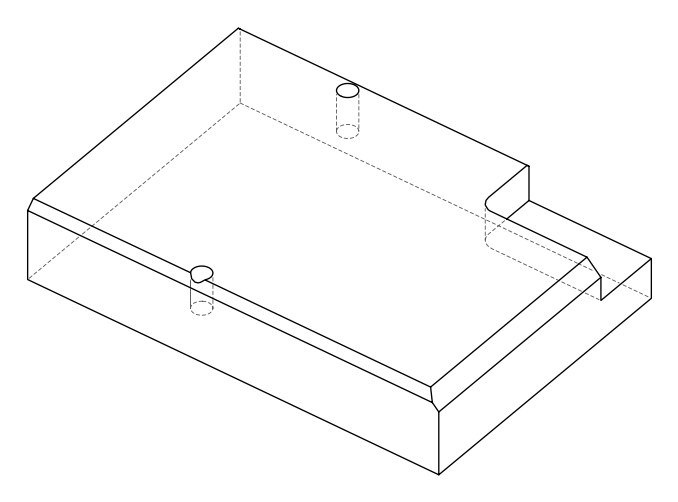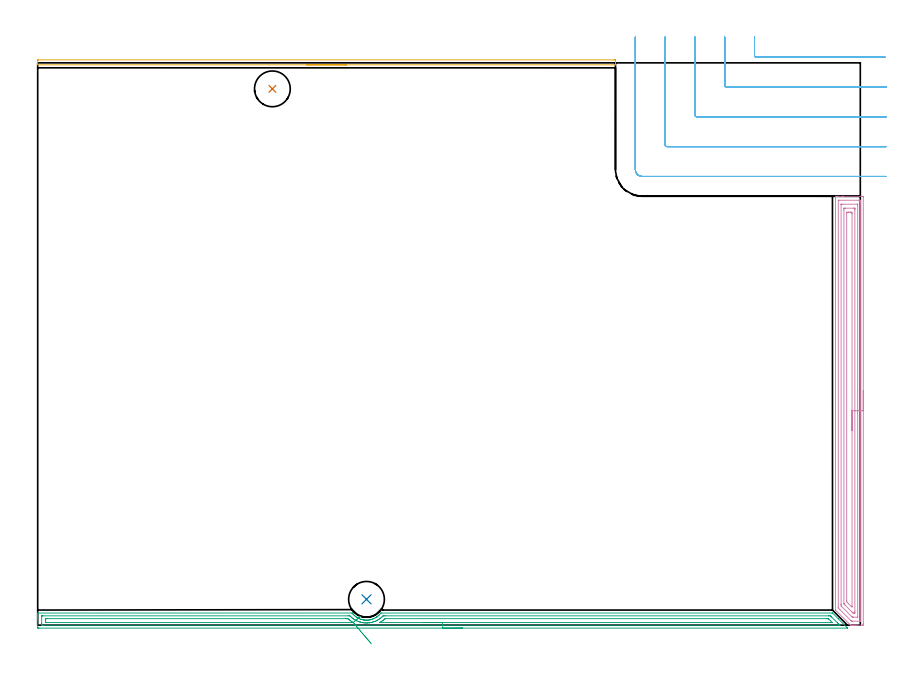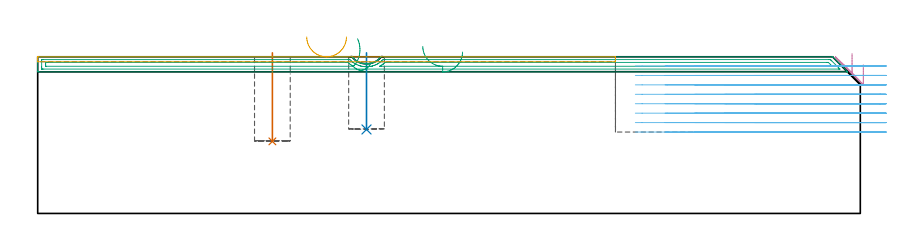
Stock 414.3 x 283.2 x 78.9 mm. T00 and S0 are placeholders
(PLAN: 6 operations, 2 tool changes, 33.7 min)
(1 INDEXABLE_INSERT_DRILL_BLIND_HOLE_FROM_SOLID | STEP1POCKET | NXT0302_007 | 0.18 min | 10766 mm3)
(2 INDEXABLE_INSERT_DRILL_BLIND_HOLE_FROM_SOLID_1 | STEP1POCKET_1 | NXT0302_007 | 0.16 min | 9244 mm3)
(3 AREA_MILL | FG_CHAMFER_SURFACE | UGT0205_001 | 9.98 min | 11858 mm3)
(4 AREA_MILL_1 | FG_CHAMFER_SURFACE_1 | UGT0205_001 | 8.87 min | 21574 mm3)
(5 AREA_MILL_2 | FG_CHAMFER_SURFACE_2 | UGT0205_001 | 2.48 min | 919 mm3)
(6 MILL_CORNER_NOTCH_RECTANGULAR | CORNER_NOTCH_RECTANGULAR | UGT0201_094 | Follow Part, ap 5, ae 75% | 12.01 min | 311904 mm3)
(TOOL NXT0302_007 | Index. Insert Drill 18mm [880-D1800L25-05] | D18 PA176 FL90 Z2)
(TOOL UGT0205_001 | Chamfer Mill 20 x 3 x 45 deg. | D20 FL50 Z2)
(TOOL UGT0201_094 | End mill 20 mm | D20 FL38 Z4)
(OP 1 INDEXABLE_INSERT_DRILL_BLIND_HOLE_FROM_SOLID)
G17 G21 G94 G90
T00 M6
G54
G17 G0 G90 X118.2 Y270.1 S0 M3
G43 Z88.9 H1
G94 G81 G98 Z36.3 F250. R80.9
G80
M5
M2
(OP 2 INDEXABLE_INSERT_DRILL_BLIND_HOLE_FROM_SOLID_1)
G17 G21 G94 G90
T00 M6
G54
G17 G0 G90 X165.6 Y13. S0 M3
G43 Z88.9 H1
G94 G81 G98 Z42.3 F250. R80.9
G80
M5
M2
(OP 3 AREA_MILL)
G17 G21 G94 G90
T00 M6
G54
G17 G0 G90 X213.95 Y-1.5 S1061 M3
G43 Z88.9 H0
Z81.3
G94 G1 X213.912 Z80.428 F250.
X213.798 Z79.564
X213.609 Z78.712
X213.347 Z77.88
X213.013 Z77.074
X212.61 Z76.3
X212.142 Z75.564
X211.61 Z74.872
X211.021 Z74.229
X210.378 Z73.64
X209.686 Z73.109
X208.95 Z72.64
X208.176 Z72.237
X207.37 Z71.903
X206.538 Z71.641
X205.686 Z71.452
X204.822 Z71.338
X203.95 Z71.3
X0.624
X0.304 Y-1.498 Z71.301
X0.01 Y-1.494 Z71.304
X0. Y-1.186 Z71.611
Y3.172 Z75.966
Y3.699 Z76.496
Y4.043 Z76.839
Y4.57 Z77.366
Y4.915 Z77.709
Y5.604 Z78.403
Y5.852 Z78.652
X0.003 Y5.978 Z78.77
X0.01 Y6.097 Z78.888
X0.177 Y6.1 Z78.9
X158.369
X158.395 Y6.094 Z78.892
X158.408 Y6.089 Z78.886
X158.441 Y6.049 Z78.848
X158.646 Y5.797 Z78.592
X158.655 Y5.786 Z78.581
X158.816 Y5.593 Z78.392
X158.837 Y5.568 Z78.367
X159.244 Y5.137 Z77.935
X159.482 Y4.907 Z77.704
X159.73 Y4.685 Z77.483
X160.281 Y4.245 Z77.045
X160.624 Y4.005 Z76.805
X161.067 Y3.735 Z76.535
X161.517 Y3.486 Z76.283
X161.685 Y3.401 Z76.2
X161.777 Y3.355 Z76.154
X162.109 Y3.21 Z76.009
X162.41 Y3.092 Z75.887
X162.855 Y2.939 Z75.733
X163.042 Y2.881 Z75.681
X163.304 Y2.804 Z75.604
X163.749 Y2.699 Z75.498
X164.178 Y2.623 Z75.417
X164.197 Y2.619 Z75.414
X164.398 Y2.591 Z75.39
X164.643 Y2.558 Z75.358
X165.09 Y2.521 Z75.319
X165.146 Y2.518 Z75.316
X165.425 Y2.506 Z75.299
X165.641 Y2.509 Z75.297
X165.803 Y2.507 Z75.302
X165.816
X165.984 Y2.513 Z75.31
X166.431 Y2.547 Z75.345
X166.877 Y2.6 Z75.398
X166.936 Y2.609 Z75.409
X167.324 Y2.675 Z75.474
X167.753 Y2.771 Z75.567
X167.77 Y2.775 Z75.571
X168.218 Y2.898 Z75.696
X168.664 Y3.043 Z75.842
X169.046 Y3.193 Z75.99
X169.424 Y3.356 Z76.154
X169.557 Y3.421 Z76.218
X170.007 Y3.665 Z76.462
X170.45 Y3.927 Z76.726
X170.62 Y4.043 Z76.841
X170.699 Y4.096 Z76.895
X170.882 Y4.222 Z77.018
X170.919 Y4.247 Z77.043
X171.344 Y4.577 Z77.376
X171.595 Y4.797 Z77.597
X171.656 Y4.851 Z77.65
X171.957 Y5.136 Z77.936
X172.025 Y5.206 Z78.006
X172.162 Y5.351 Z78.147
X172.222 Y5.413 Z78.211
X172.237 Y5.428 Z78.226
X172.743 Y6.028 Z78.826
X172.806 Y6.094 Z78.892
X173.116 Y6.1 Z78.9
X400.127
X400.295 Y6.097 Z78.889
X400.385 Y6.017 Z78.814
X403.228 Y3.172 Z75.971
X407.588 Y-1.186 Z71.61
X407.723 Y-1.322 Z71.476
X407.867 Y-1.466 Z71.332
X407.884 Y-1.495 Z71.303
Y-1.499 Z71.299
X407.821 Y-1.5 Z71.3
X407.723
X203.95
Y-0.086 Z72.714
X3.07
X2.411 Y-0.085 Z72.715
X2.173 Y-0.083 Z72.717
X2.056 Y-0.079 Z72.721
X2.009 Y-0.074 Z72.726
X2.007 Y-0.048 Z72.752
X2.002 Y0.084 Z72.884
X2. Y0.557 Z73.357
Y0.958 Z73.758
X2.001 Y4.443 Z77.243
X2.006 Y4.577 Z77.377
X2.01 Y4.677 Z77.477
X2.082 Y4.679 Z77.479
X2.411 Y4.684 Z77.484
X2.646 Y4.685 Z77.485
X156.37 Y4.686 Z77.486
X157.028 Y4.683 Z77.483
X157.268 Y4.681 Z77.481
X157.922 Y4.022 Z76.822
X158.192 Y3.78 Z76.58
X158.816 Y3.285 Z76.085
X158.858 Y3.254 Z76.054
X158.978 Y3.172 Z75.972
X159.416 Y2.884 Z75.684
X159.71 Y2.704 Z75.504
X160.435 Y2.3 Z75.1
X160.603 Y2.214 Z75.014
X160.775 Y2.133 Z74.933
X161.497 Y1.839 Z74.639
X161.676 Y1.777 Z74.577
X162.322 Y1.563 Z74.363
X162.391 Y1.542 Z74.342
X162.442 Y1.528 Z74.328
X162.823 Y1.428 Z74.228
X163.285 Y1.328 Z74.128
X163.414 Y1.302 Z74.102
X163.838 Y1.232 Z74.032
X164.178 Y1.188 Z73.988
X164.458 Y1.156 Z73.956
X165.072 Y1.11 Z73.91
X165.414 Y1.095 Z73.895
X165.966 Y1.101 Z73.901
X166.283 Y1.119 Z73.919
X166.86 Y1.17 Z73.97
X167.096 Y1.198 Z73.998
X167.753 Y1.3 Z74.1
X167.865 Y1.32 Z74.12
X168.383 Y1.428 Z74.228
X168.616 Y1.489 Z74.289
X168.647 Y1.498 Z74.298
X169.271 Y1.691 Z74.491
X169.541 Y1.78 Z74.58
X169.923 Y1.927 Z74.727
X170.435 Y2.14 Z74.94
X170.546 Y2.191 Z74.991
X170.768 Y2.3 Z75.1
X171.128 Y2.495 Z75.295
X171.328 Y2.609 Z75.409
X171.686 Y2.823 Z75.623
X172.223 Y3.17 Z75.97
X172.721 Y3.556 Z76.356
X173.116 Y3.882 Z76.682
X173.203 Y3.959 Z76.759
X173.294 Y4.043 Z76.843
X173.935 Y4.667 Z77.467
X174.01 Y4.679 Z77.479
X174.249 Y4.682 Z77.482
X174.903 Y4.685 Z77.485
X175.138 Y4.686 Z77.486
X398.339 Y4.685 Z77.485
X398.575 Y4.684 Z77.484
X399.233 Y4.679 Z77.479
X399.27 Y4.669 Z77.469
X399.314 Y4.629 Z77.429
X399.402 Y4.545 Z77.345
X399.574 Y4.376 Z77.176
X399.907 Y4.043 Z76.843
X402.808 Y1.143 Z73.943
X403.393 Y0.557 Z73.357
X403.701 Y0.247 Z73.047
X403.994 Y-0.055 Z72.745
X404.015 Y-0.08 Z72.72
X403.984 Y-0.081 Z72.719
X403.89 Y-0.084 Z72.716
X403.701 Y-0.085 Z72.715
X403.467 Y-0.086 Z72.714
X203.95
Y1.328 Z74.128
X173.116 Y1.329 Z74.129
X172.322 Y1.331 Z74.131
X172.32 Y1.333 Z74.133
X172.313 Y1.34 Z74.14
X172.457 Y1.428 Z74.228
X172.863 Y1.675 Z74.475
X173.116 Y1.832 Z74.632
X173.401 Y2.022 Z74.822
X173.804 Y2.3 Z75.1
X173.922 Y2.386 Z75.186
X174.01 Y2.453 Z75.253
X174.411 Y2.78 Z75.58
X174.959 Y3.245 Z76.045
X174.983 Y3.263 Z76.063
X175.004 Y3.265 Z76.065
X175.101 Y3.269 Z76.069
X175.299 Y3.271 Z76.071
X397.548
X397.753 Y3.269 Z76.069
X398.162 Y3.264 Z76.064
X398.23 Y3.259 Z76.059
X398.244 Y3.25 Z76.05
X398.273 Y3.224 Z76.024
X398.329 Y3.172 Z75.972
X398.339 Y3.162 Z75.962
X399.201 Y2.3 Z75.1
X400.069 Y1.428 Z74.228
X400.127 Y1.366 Z74.166
X400.138 Y1.335 Z74.135
X400.127 Y1.334 Z74.134
X399.335 Y1.329 Z74.129
X203.95 Y1.328 Z74.128
X203.078 Z74.167
X202.214 Z74.28
X201.362 Z74.469
X200.53 Z74.732
X199.724 Z75.065
X198.95 Z75.468
X198.214 Z75.937
X197.522 Z76.468
X196.879 Z77.057
X196.29 Z77.701
X195.758 Z78.393
X195.29 Z79.128
X194.887 Z79.902
X194.553 Z80.708
X194.291 Z81.54
X194.102 Z82.392
X193.988 Z83.257
X193.95 Z84.128
G0 X161.067 Y3.21 Z87.982
G1 X161.404 Y3.505 Z87.233
X161.69 Y3.755 Z86.448
X161.924 Y3.96 Z85.633
X162.103 Y4.116 Z84.793
X162.227 Y4.225 Z83.937
X162.294 Y4.283 Z83.069
X162.304 Y4.292 Z82.197
X162.256 Y4.25 Z81.326
X162.152 Y4.159 Z80.465
X161.991 Y4.018 Z79.619
X161.776 Y3.83 Z78.795
X161.507 Y3.595 Z77.999
X161.187 Y3.316 Z77.237
X160.818 Y2.993 Z76.515
X160.404 Y2.631 Z75.839
X159.946 Y2.231 Z75.213
X159.45 Y1.796 Z74.642
X158.917 Y1.331 Z74.131
X158.816 Y1.329 Z74.129
X4.198
X4.096 Y1.33 Z74.13
X4.029 Y1.333 Z74.133
X4.011 Y1.336 Z74.136
X4.008 Y1.342 Z74.142
X4.004 Y1.364 Z74.164
X4.001 Y1.428 Z74.228
Y2.493 Z75.293
X4.008 Y3.172 Z75.972
X4.01 Y3.262 Z76.062
X4.101 Y3.267 Z76.067
X4.198 Y3.269 Z76.069
X4.99 Y3.271 Z76.071
X5.092
X155.241
X156.036 Y3.267 Z76.067
X156.135 Y3.264 Z76.064
X156.223 Y3.256 Z76.056
X156.323 Y3.172 Z75.972
X156.7 Y2.849 Z75.649
X157.028 Y2.583 Z75.383
X157.391 Y2.3 Z75.1
X157.922 Y1.936 Z74.736
X158.237 Y1.735 Z74.535
X158.755 Y1.428 Z74.228
X158.816 Y1.394 Z74.194
X158.9 Y1.347 Z74.147
X158.912 Y1.337 Z74.137
X158.917 Y1.331 Z74.131
X159.381 Y0.785 Z73.633
X159.872 Y0.209 Z73.2
X160.385 Y-0.394 Z72.834
X160.917 Y-1.019 Z72.539
X161.464 Y-1.662 Z72.316
X162.021 Y-2.317 Z72.167
X162.584 Y-2.979 Z72.095
X163.149 Y-3.643 Z72.098
X163.712 Y-4.305 Z72.177
X164.269 Y-4.959 Z72.331
X164.814 Y-5.6 Z72.56
X165.345 Y-6.223 Z72.862
X165.856 Y-6.825 Z73.233
X166.345 Y-7.399 Z73.672
X166.807 Y-7.942 Z74.175
X167.239 Y-8.449 Z74.738
X167.637 Y-8.917 Z75.357
X167.999 Y-9.343 Z76.028
G0 Z88.9
M5
M2
(OP 4 AREA_MILL_1)
G17 G21 G94 G90
T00 M6
G54
G17 G0 G90 X415.8 Y118. S1061 M3
G43 Z88.9 H0
Z74.9
G94 G1 Y117.962 Z74.028 F250.
Y117.848 Z73.164
Y117.659 Z72.312
Y117.397 Z71.48
Y117.063 Z70.674
Y116.66 Z69.9
Y116.192 Z69.164
Y115.66 Z68.472
Y115.071 Z67.829
Y114.428 Z67.24
Y113.736 Z66.708
Y113. Z66.24
Y112.226 Z65.837
Y111.42 Z65.503
Y110.588 Z65.241
Y109.736 Z65.052
Y108.872 Z64.938
Y108. Z64.9
X415.799 Y0.59 Z64.901
X415.796 Y0.178 Z64.902
X415.791 Y0.01 Z64.905
X415.389 Y0. Z65.307
X412.754 Z67.94
X412.16 Z68.537
X411.875 Z68.821
X411.281 Z69.415
X410.996 Z69.699
X410.426 Z70.273
X409.809 Z70.89
X409.524 Z71.169
X409.48 Y0.001 Z71.212
X409.398 Y0.01 Z71.294
X409.277 Y0.122 Z71.422
X401.91 Y7.49 Z78.788
X401.804 Y7.605 Z78.89
X401.8 Y7.721 Z78.9
Y215.855
X401.806 Y215.99 Z78.893
X402.067 Y216. Z78.632
X402.52 Z78.179
X403.089 Z77.605
X405.132 Z75.566
X405.725 Z74.969
X415.092 Z65.605
X415.389 Y215.997 Z65.308
X415.792 Y215.99 Z64.905
X415.796 Y215.822 Z64.902
X415.799 Y215.41 Z64.901
X415.8 Y108. Z64.9
X414.386 Z66.314
X414.385 Y2.086 Z66.315
X414.384 Y2.039 Z66.316
X414.382 Y2.016 Z66.318
X414.38 Y2.012 Z66.32
X414.367 Y2.009 Z66.333
X413.998 Y2.001 Z66.702
X410.485 Y2. Z70.215
X410.118 Y2.002 Z70.582
X409.995 Y2.005 Z70.705
X409.898 Y2.01 Z70.802
X409.842 Y2.019 Z70.858
X409.802 Y2.057 Z70.898
X409.478 Y2.373 Z71.222
X403.968 Y7.882 Z76.732
X403.244 Y8.613 Z77.456
X403.221 Y8.642 Z77.479
X403.219 Y8.661 Z77.481
X403.216 Y8.708 Z77.484
X403.215 Y8.804 Z77.485
X403.214 Y8.995 Z77.486
X403.215 Y213.914 Z77.485
X403.216 Y213.961 Z77.484
X403.218 Y213.984 Z77.482
X403.22 Y213.988 Z77.48
X403.234 Y213.991 Z77.466
X403.602 Y213.999 Z77.098
X413.265 Y214. Z67.435
X413.632 Y213.999 Z67.068
X414.147 Y213.996 Z66.553
X414.311 Y213.99 Z66.389
X414.379 Y213.966 Z66.321
X414.384 Y213.756 Z66.316
X414.385 Y213.627 Z66.315
X414.386 Y212.862 Z66.314
Y108.
X412.972 Z67.728
X412.971 Y4.156 Z67.729
X412.97 Y4.045 Z67.73
X412.968 Y4.019 Z67.732
X412.965 Y4.012 Z67.735
X412.957 Y4.008 Z67.743
X412.905 Y4.002 Z67.795
X410.996 Y4. Z69.704
X410.843 Y4.001 Z69.857
X410.536 Y4.006 Z70.164
X410.332 Y4.01 Z70.368
X410.281 Y4.03 Z70.419
X410.254 Y4.054 Z70.446
X410.143 Y4.156 Z70.557
X404.796 Y9.504 Z75.904
X404.744 Y9.559 Z75.956
X404.638 Y9.673 Z76.062
X404.635 Y9.718 Z76.065
X404.63 Y10.395 Z76.07
X404.629 Y10.616 Z76.071
Y211.844
X404.63 Y211.955 Z76.07
X404.632 Y211.981 Z76.068
X404.635 Y211.988 Z76.065
X404.643 Y211.992 Z76.057
X404.695 Y211.998 Z76.005
X404.847 Y211.999 Z75.853
X405.572 Y212. Z75.128
X412.754 Y211.999 Z67.946
X412.907 Y211.995 Z67.793
X412.95 Y211.991 Z67.75
X412.965 Y211.987 Z67.735
X412.967 Y211.976 Z67.733
X412.97 Y211.918 Z67.73
X412.971 Y211.844 Z67.729
X412.972 Y211.623 Z67.728
Y108.
X411.557 Z69.143
Y6.83
X411.555 Y6.263 Z69.145
X411.552 Y6.071 Z69.148
X411.55 Y6.012 Z69.15
X411.507 Y6.008 Z69.193
X411.405 Y6.005 Z69.295
X410.996 Y6. Z69.704
X410.936 Z69.764
X410.834 Y6.003 Z69.866
X410.783 Y6.006 Z69.917
X410.759 Y6.01 Z69.941
X410.687 Y6.073 Z70.013
X410.313 Y6.439 Z70.387
X410.118 Y6.631 Z70.582
X406.604 Y10.145 Z74.096
X406.356 Y10.395 Z74.344
X406.1 Y10.661 Z74.6
X406.049 Y10.721 Z74.651
X406.047 Y10.752 Z74.653
X406.045 Y10.822 Z74.655
X406.043 Y10.964 Z74.657
Y209.17
X406.045 Y209.737 Z74.655
X406.048 Y209.929 Z74.652
X406.05 Y209.988 Z74.65
X406.093 Y209.992 Z74.607
X406.195 Y209.995 Z74.505
X406.604 Y210. Z74.096
X406.664 Z74.036
X411.057 Z69.643
X411.411 Y209.998 Z69.289
X411.499 Y209.995 Z69.201
X411.541 Y209.99 Z69.159
X411.551 Y209.985 Z69.149
X411.553 Y209.972 Z69.147
X411.555 Y209.885 Z69.145
X411.557 Y209.493 Z69.143
Y209.17
Y108.
X410.143 Z70.557
X410.142 Y9.504 Z70.558
Y9.48
X410.118 Y9.092 Z70.582
X409.697 Y9.504 Z71.003
X408.361 Y10.838 Z72.339
X407.914 Y11.287 Z72.786
X407.482 Y11.728 Z73.218
X407.458 Y12.178 Z73.242
Y12.203
Y207.387
Y207.412
X407.482 Y207.99 Z73.218
X407.76 Y207.997 Z72.94
X408.361 Y207.999 Z72.339
X408.636 Y208. Z72.064
X409.239 Y207.999 Z71.461
X409.516 Z71.184
X410.118 Y207.99 Z70.582
X410.142 Y207.387 Z70.558
X410.143 Y207.362 Z70.557
Y108.
Y107.128 Z70.595
Y106.264 Z70.709
Y105.412 Z70.898
Y104.58 Z71.16
Y103.774 Z71.494
Y103. Z71.897
Y102.264 Z72.365
Y101.572 Z72.896
Y100.929 Z73.486
Y100.34 Z74.129
Y99.808 Z74.821
Y99.34 Z75.557
Y98.937 Z76.331
Y98.603 Z77.137
Y98.341 Z77.969
Y98.152 Z78.82
Y98.038 Z79.685
Y98. Z80.557
G0 Z88.9
M5
M2
(OP 5 AREA_MILL_2)
G17 G21 G94 G90
T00 M6
G54
G17 G0 G90 X155.5 Y282.2 S1061 M3
G43 Z88.9 H0
G94 G1 X155.462 Z88.028 F250.
X155.348 Z87.163
X155.159 Z86.312
X154.897 Z85.48
X154.563 Z84.674
X154.16 Z83.9
X153.692 Z83.164
X153.16 Z82.472
X152.571 Z81.829
X151.928 Z81.239
X151.236 Z80.708
X150.5 Z80.24
X149.726 Z79.837
X148.92 Z79.503
X148.088 Z79.241
X147.236 Z79.052
X146.372 Z78.938
X145.5 Z78.9
X0.183
X0.01 Y282.202 Z78.888
X0.002 Y282.352 Z78.74
X0. Y282.507 Z78.592
Y282.731 Z78.369
Y283.45 Z77.645
Y284.685 Z76.412
X0.003 Y284.691 Z76.405
X0.375 Y284.7 Z76.4
X290.369
X290.626 Y284.698 Z76.402
X290.997 Y284.691 Z76.405
X291. Y284.685 Z76.412
Y283.45 Z77.645
Y282.731 Z78.369
Y282.507 Z78.593
X290.998 Y282.352 Z78.74
X290.99 Y282.202 Z78.888
X290.816 Y282.2 Z78.9
X145.5
X144.628 Z78.938
X143.764 Z79.052
X142.912 Z79.241
X142.08 Z79.503
X141.274 Z79.837
X140.5 Z80.24
X139.764 Z80.708
X139.072 Z81.239
X138.429 Z81.829
X137.84 Z82.472
X137.308 Z83.164
X136.84 Z83.9
X136.437 Z84.674
X136.103 Z85.48
X135.841 Z86.312
X135.652 Z87.163
X135.538 Z88.028
X135.5 Z88.9
M5
M2
(OP 6 MILL_CORNER_NOTCH_RECTANGULAR)
G17 G21 G94 G90
T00 M6
G54
G17 G0 G90 X361. Y296.2 S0 M3
G43 Z89.019 H0
Z74.266
G94 G1 Y293.2 F250.
Y286.994 F500.
G3 X361.994 Y286. R1.
G1 X423.9
X426.9 F250.
G0 Z89.019
X346. Y296.2
Z74.266
G1 Y293.2
Y271.994 F500.
G3 X346.994 Y271. R1.
G1 X424.3
X427.3 F250.
G0 Z89.019
X331. Y296.2
Z74.266
G1 Y293.2
Y256.995 F500.
G3 X331.995 Y256. R1.
G1 X424.3
X427.3 F250.
G0 Z89.019
X316. Y296.2
Z74.266
G1 Y293.2
Y241.995 F500.
G3 X316.995 Y241. R1.
G1 X424.3
X427.3 F250.
G0 Z89.019
X301. Y296.2
Z74.266
G1 Y293.2
Y229.4 F500.
G3 X304.4 Y226. R3.4
G1 X424.3
X427.3 F250.
G0 Z89.019
X361. Y296.2
Z69.514
G1 Y293.2
Y286.994 F500.
G3 X361.994 Y286. R1.
G1 X423.9
X426.9 F250.
G0 Z89.019
X346. Y296.2
Z69.514
G1 Y293.2
Y271.994 F500.
G3 X346.994 Y271. R1.
G1 X424.3
X427.3 F250.
G0 Z89.019
X331. Y296.2
Z69.514
G1 Y293.2
Y256.995 F500.
G3 X331.995 Y256. R1.
G1 X424.3
X427.3 F250.
G0 Z89.019
X316. Y296.2
Z69.514
G1 Y293.2
Y241.995 F500.
G3 X316.995 Y241. R1.
G1 X424.3
X427.3 F250.
G0 Z89.019
X301. Y296.2
Z69.514
G1 Y293.2
Y229.4 F500.
G3 X304.4 Y226. R3.4
G1 X424.3
X427.3 F250.
G0 Z89.019
X361. Y296.2
Z64.762
G1 Y293.2
Y286.994 F500.
G3 X361.994 Y286. R1.
G1 X423.9
X426.9 F250.
G0 Z89.019
X346. Y296.2
Z64.762
G1 Y293.2
Y271.995 F500.
G3 X346.995 Y271. R1.
G1 X424.3
X427.3 F250.
G0 Z89.019
X331. Y296.2
Z64.762
G1 Y293.2
Y256.995 F500.
G3 X331.995 Y256. R1.
G1 X424.3
X427.3 F250.
G0 Z89.019
X316. Y296.2
Z64.762
G1 Y293.2
Y241.995 F500.
G3 X316.995 Y241. R1.
G1 X424.3
X427.3 F250.
G0 Z89.019
X301. Y296.2
Z64.762
G1 Y293.2
Y229.4 F500.
G3 X304.4 Y226. R3.4
G1 X424.3
X427.3 F250.
G0 Z89.019
X361. Y296.2
Z60.009
G1 Y293.2
Y286.994 F500.
G3 X361.994 Y286. R1.
G1 X423.9
X426.9 F250.
G0 Z89.019
X346. Y296.2
Z60.009
G1 Y293.2
Y271.995 F500.
G3 X346.995 Y271. R1.
G1 X424.3
X427.3 F250.
G0 Z89.019
X331. Y296.2
Z60.009
G1 Y293.2
Y256.995 F500.
G3 X331.995 Y256. R1.
G1 X424.3
X427.3 F250.
G0 Z89.019
X316. Y296.2
Z60.009
G1 Y293.2
Y241.995 F500.
G3 X316.995 Y241. R1.
G1 X424.3
X427.3 F250.
G0 Z89.019
X301. Y296.2
Z60.009
G1 Y293.2
Y229.4 F500.
G3 X304.4 Y226. R3.4
G1 X424.3
X427.3 F250.
G0 Z89.019
X361. Y296.2
Z55.257
G1 Y293.2
Y286.994 F500.
G3 X361.994 Y286. R1.
G1 X423.9
X426.9 F250.
G0 Z89.019
X346. Y296.2
Z55.257
G1 Y293.2
Y271.995 F500.
G3 X346.995 Y271. R1.
G1 X424.3
X427.3 F250.
G0 Z89.019
X331. Y296.2
Z55.257
G1 Y293.2
Y256.995 F500.
G3 X331.995 Y256. R1.
G1 X424.3
X427.3 F250.
G0 Z89.019
X316. Y296.2
Z55.257
G1 Y293.2
Y241.995 F500.
G3 X316.995 Y241. R1.
G1 X424.3
X427.3 F250.
G0 Z89.019
X301. Y296.2
Z55.257
G1 Y293.2
Y229.4 F500.
G3 X304.4 Y226. R3.4
G1 X424.3
X427.3 F250.
G0 Z89.019
X361. Y296.2
Z50.505
G1 Y293.2
Y286.994 F500.
G3 X361.994 Y286. R1.
G1 X423.9
X426.9 F250.
G0 Z89.019
X346. Y296.2
Z50.505
G1 Y293.2
Y271.995 F500.
G3 X346.995 Y271. R1.
G1 X424.3
X427.3 F250.
G0 Z89.019
X331. Y296.2
Z50.505
G1 Y293.2
Y256.995 F500.
G3 X331.995 Y256. R1.
G1 X424.3
X427.3 F250.
G0 Z89.019
X316. Y296.2
Z50.505
G1 Y293.2
Y241.995 F500.
G3 X316.995 Y241. R1.
G1 X424.3
X427.3 F250.
G0 Z89.019
X301. Y296.2
Z50.505
G1 Y293.2
Y229.4 F500.
G3 X304.4 Y226. R3.4
G1 X424.3
X427.3 F250.
G0 Z89.019
X361. Y296.2
Z45.752
G1 Y293.2
Y286.994 F500.
G3 X361.994 Y286. R1.
G1 X423.9
X426.9 F250.
G0 Z89.019
X346. Y296.2
Z45.752
G1 Y293.2
Y271.995 F500.
G3 X346.995 Y271. R1.
G1 X424.3
X427.3 F250.
G0 Z89.019
X331. Y296.2
Z45.752
G1 Y293.2
Y256.995 F500.
G3 X331.995 Y256. R1.
G1 X424.3
X427.3 F250.
G0 Z89.019
X316. Y296.2
Z45.752
G1 Y293.2
Y241.995 F500.
G3 X316.995 Y241. R1.
G1 X424.3
X427.3 F250.
G0 Z89.019
X301. Y296.2
Z45.752
G1 Y293.2
Y229.4 F500.
G3 X304.4 Y226. R3.4
G1 X424.3
X427.3 F250.
G0 Z89.019
X361. Y296.2
Z41.
G1 Y293.2
Y286.994 F500.
G3 X361.994 Y286. R1.
G1 X423.9
X426.9 F250.
G0 Z89.019
X346. Y296.2
Z41.
G1 Y293.2
Y271.995 F500.
G3 X346.995 Y271. R1.
G1 X424.3
X427.3 F250.
G0 Z89.019
X331. Y296.2
Z41.
G1 Y293.2
Y256.995 F500.
G3 X331.995 Y256. R1.
G1 X424.3
X427.3 F250.
G0 Z89.019
X316. Y296.2
Z41.
G1 Y293.2
Y241.995 F500.
G3 X316.995 Y241. R1.
G1 X424.3
X427.3 F250.
G0 Z89.019
X301. Y296.2
Z41.
G1 Y293.2
Y229.4 F500.
G3 X304.4 Y226. R3.4
G1 X424.3
X427.3 F250.
G0 Z89.019
M5
M2
